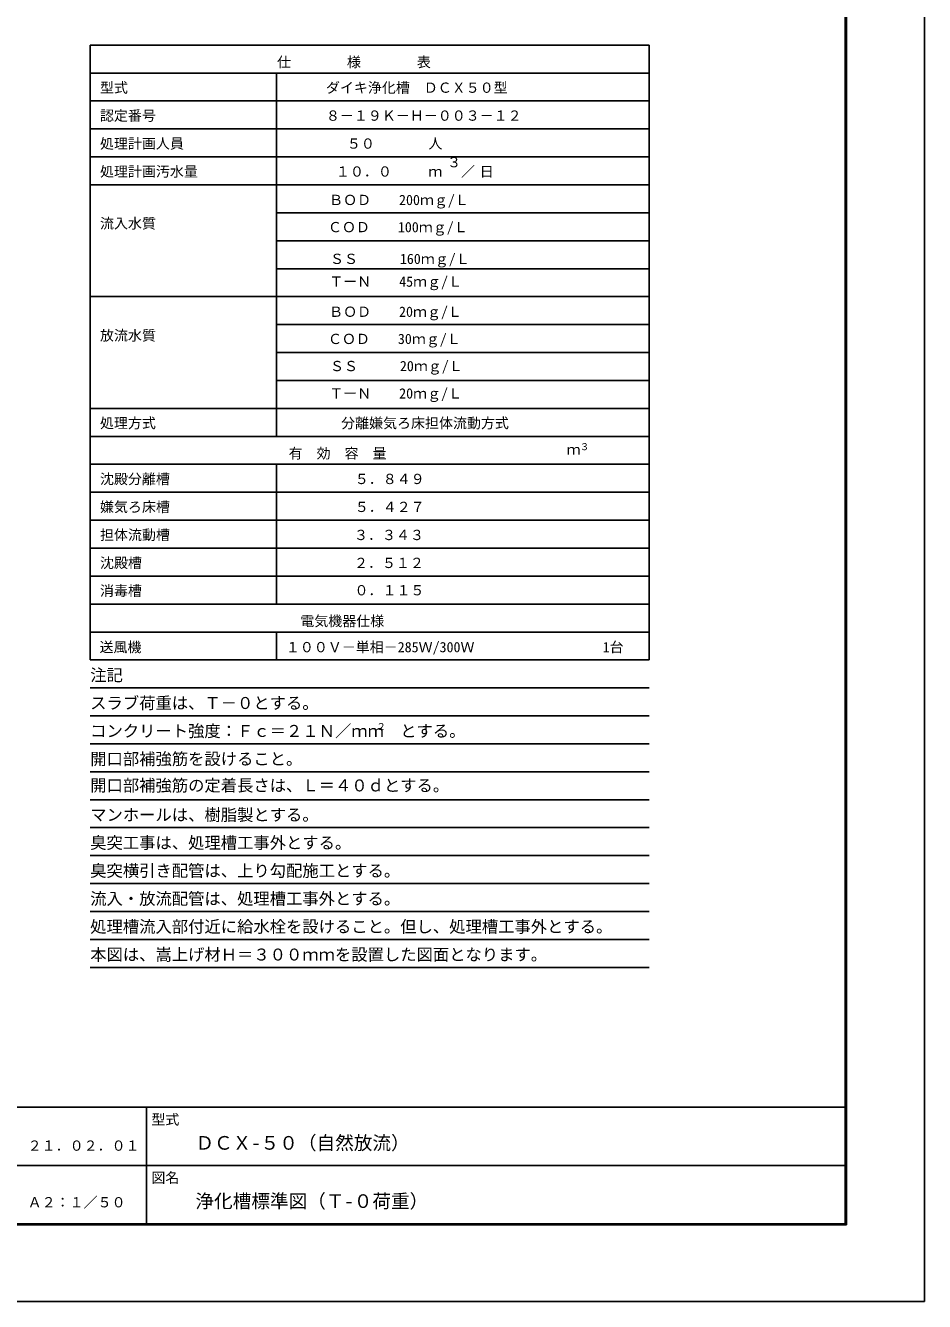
# Model space of a CAD drawing. Units: millimetres, scale not verified. Extents: x -14850 to 14850, y -10500 to 10500.
# Drawn here: x 5202 to 14850, y -10500 to 3196 of the extents above; entities that cross this region are included whole.
import ezdxf
from ezdxf.enums import TextEntityAlignment as Align

# ---------------------------------------------------------------- set-up
doc = ezdxf.new("R2010")
doc.units = ezdxf.units.MM
doc.header["$LTSCALE"] = 50
for name, color, linetype, lineweight in [('0-1_躯体', 3, 'Continuous', 25), ('0-3_水管', 3, 'Continuous', 25), ('0-6_図面枠', 7, 'Continuous', 25), ('0-7_Axis_waku', 7, 'Continuous', 25)]:
    doc.layers.add(name, color=color, linetype=linetype, lineweight=lineweight)
doc.styles.add('ＭＳ ゴシック', font='')
doc.styles.get('ＭＳ ゴシック').set_extended_font_data('MS Gothic')

msp = doc.modelspace()

# ---------------------------------------------------------------- linework, layer by layer
at = {"layer": '0-1_躯体'}
for p, q in [((5895.79, 2985.87), (11895.79, 2985.87)), ((5895.79, -3614.15), (5895.79, 2985.87)), ((11895.79, 2985.87), (11895.79, -3614.15)), ((5895.79, 2685.87), (11895.79, 2685.87)), ((7895.79, 2685.87), (7895.79, -1214.15)), ((5895.79, 2385.87), (11895.79, 2385.87)), ((5895.79, 2085.87), (11895.79, 2085.87)), ((5895.79, 1785.88), (11895.79, 1785.88)), ((5895.79, 1485.87), (11895.79, 1485.87)), ((7895.78, 1185.87), (11895.79, 1185.87)), ((7895.78, 885.87), (11895.79, 885.87)), ((7895.78, 585.86), (11895.79, 585.86)), ((5895.79, 285.86), (11895.79, 285.86)), ((7895.78, -14.14), (11895.79, -14.14)), ((7895.78, -314.15), (11895.79, -314.15)), ((7895.78, -614.15), (11895.79, -614.15)), ((11895.79, -914.15), (5895.79, -914.15)), ((11895.79, -1214.15), (5895.79, -1214.15)), ((5895.79, -1514.15), (11895.79, -1514.15)), ((7895.79, -1514.15), (7895.79, -3014.15)), ((5895.79, -1814.15), (11895.79, -1814.15)), ((5895.79, -2114.15), (11895.79, -2114.15)), ((5895.79, -2414.15), (11895.79, -2414.15)), ((5895.79, -2714.15), (11895.79, -2714.15)), ((5895.79, -3014.15), (11895.79, -3014.15)), ((5895.79, -3314.15), (11895.79, -3314.15)), ((7895.79, -3314.15), (7895.79, -3614.15)), ((5895.79, -3614.15), (11895.79, -3614.15))]:
    msp.add_line(p, q, dxfattribs=at)
at = {"layer": '0-3_水管'}
for p, q in [((11895.79, -3914.15), (5895.79, -3914.15)), ((11895.79, -4214.15), (5895.79, -4214.15)), ((11895.79, -4514.16), (5895.79, -4514.16)), ((11895.79, -4814.16), (5895.79, -4814.16)), ((11895.79, -5114.16), (5895.79, -5114.16)), ((11895.79, -5114.16), (5895.79, -5114.16)), ((11895.79, -5414.16), (5895.79, -5414.16)), ((11895.79, -5714.16), (5895.79, -5714.16)), ((11895.79, -6014.17), (5895.79, -6014.17)), ((11895.79, -6314.17), (5895.79, -6314.17)), ((11895.79, -6614.17), (5895.79, -6614.17)), ((11895.79, -6914.17), (5895.79, -6914.17))]:
    msp.add_line(p, q, dxfattribs=at)
at = {"layer": '0-6_図面枠'}
msp.add_lwpolyline([(-14850, -10500), (14850, -10500), (14850, 10500), (-14850, 10500)], close=True, dxfattribs=at)
at = {"layer": '0-7_Axis_waku'}
for p, q in [((14000, -9665), (14000, 9615)), ((14001, -9666.01), (14001, 9616)), ((14002, -9667.01), (14002, 9617)), ((14003, -9668.01), (14003, 9618)), ((14004, -9669.01), (14004, 9619)), ((14005, -9670.01), (14005, 9620)), ((14006, -9671.01), (14006, 9621)), ((14007, -9672.01), (14007, 9622)), ((14008, -9673.01), (14008, 9623)), ((14009, -9674.01), (14009, 9624)), ((14010, -9675.01), (14010, 9625)), ((14011, -9676.01), (14011, 9626)), ((14012, -9677.01), (14012, 9627)), ((14013, -9678.01), (14013, 9628)), ((14014, -9679.01), (14014, 9629)), ((-12950, -8415), (14000, -8415)), ((6499.99, -9665), (6499.99, -8415)), ((399.99, -9040), (13999.99, -9040)), ((14014, -9679.01), (-12964, -9679.01)), ((14013, -9678.01), (-12963, -9678.01)), ((14012, -9677.01), (-12962, -9677.01)), ((14011, -9676.01), (-12961, -9676.01)), ((14010, -9675.01), (-12960, -9675.01)), ((14009, -9674.01), (-12959, -9674.01)), ((14008, -9673.01), (-12958, -9673.01)), ((14007, -9672.01), (-12957, -9672.01)), ((14006, -9671.01), (-12956, -9671.01)), ((14005, -9670.01), (-12955, -9670.01)), ((14004, -9669.01), (-12954, -9669.01)), ((14003, -9668.01), (-12953, -9668.01)), ((14002, -9667.01), (-12952, -9667.01)), ((14001, -9666.01), (-12951, -9666.01)), ((-12950, -9665), (14000, -9665))]:
    msp.add_line(p, q, dxfattribs=at)

# ---------------------------------------------------------------- texts
at = {"layer": '0-1_躯体', "color": 4, "style": 'ＭＳ ゴシック'}
for s, height, p in [('仕\u3000\u3000\u3000\u3000様\u3000\u3000\u3000\u3000表', 110, (7900.78, 2715.87)), ('型式', 110, (6000.79, 2440.87)), ('ダイキ浄化槽\u3000ＤＣＸ５０型', 110, (8425.78, 2440.87)), ('認定番号', 110, (6000.79, 2140.86)), ('８－１９Ｋ－Ｈ－００３－１２', 110, (8425.78, 2140.86)), ('処理計画人員\u3000', 110, (6000.79, 1840.87)), ('５０', 110, (8650.79, 1840.87)), ('人', 110, (9525.79, 1840.87)), ('３', 110, (9725.79, 1640.88)), ('処理計画汚水量', 110, (6000.79, 1540.87)), ('１０．０', 110, (8533.43, 1540.87)), ('ｍ', 110, (9525.79, 1540.87)), ('／', 110, (9875.79, 1540.87)), ('日', 110, (10075.79, 1540.87)), ('ＢＯＤ\u3000\u3000200ｍｇ/Ｌ', 110, (8460.21, 1235.89)), ('流入水質', 110, (6000.79, 983.92)), ('ＣＯＤ\u3000\u3000100ｍｇ/Ｌ', 110, (8447.79, 943.99)), ('ＳＳ\u3000\u3000\u3000160ｍｇ/Ｌ', 110, (8469.28, 603.17)), ('ＴーＮ\u3000\u300045ｍｇ/Ｌ', 110, (8461.61, 359.06)), ('ＢＯＤ\u3000\u300020ｍｇ/Ｌ', 110, (8460.21, 35.87)), ('放流水質', 110, (6000.79, -218.81)), ('ＣＯＤ\u3000\u300030ｍｇ/Ｌ', 110, (8447.79, -256.02)), ('ＳＳ\u3000\u3000\u300020ｍｇ/Ｌ', 110, (8469.28, -547.16)), ('ＴーＮ\u3000\u300020ｍｇ/Ｌ', 110, (8461.61, -840.95)), ('処理方式\u3000\u3000\u3000', 110, (6000.79, -1159.15)), ('分離嫌気ろ床担体流動方式', 110, (8588.86, -1159.15)), ('有\u3000効\u3000容\u3000量', 110, (8025.79, -1484.15)), ('ｍ', 110, (11009.19, -1442.86)), ('３', 73.31, (11150.78, -1384.16)), ('沈殿分離槽', 110, (6000.79, -1759.15)), ('５．８４９ ', 110, (8735.69, -1759.15)), ('嫌気ろ床槽', 110, (6000.79, -2059.16)), ('５．４２７', 110, (8735.69, -2059.15)), ('担体流動槽', 110, (6000.79, -2359.16)), ('３．３４３', 110, (8727.59, -2360.37)), ('沈殿槽', 110, (6000.79, -2659.16)), ('２．５１２', 110, (8727.59, -2660.36)), ('消毒槽', 110, (6000.79, -2959.15)), ('０．１１５', 110, (8732.19, -2953.59)), ('電気機器仕様', 110, (8150.79, -3284.15)), ('送風機', 110, (5995.79, -3564.15)), ('１００Ｖ－単相－285Ｗ/300Ｗ', 110, (7995.79, -3564.15)), ('1台', 110, (11395.79, -3564.15))]:
    msp.add_text(s, height=height, dxfattribs=at).set_placement(p, align=Align.BOTTOM_LEFT)
at = {"layer": '0-3_水管', "color": 4, "style": 'ＭＳ ゴシック'}
for s, height, p in [('注記', 128.4, (5895.79, -3878.83)), ('スラブ荷重は、Ｔ－０とする。', 128.4, (5895.79, -4178.83)), ('コンクリート強度：Ｆｃ＝２１Ｎ／ｍｍ\u3000とする。', 128.4, (5895.79, -4478.83)), ('２', 73.31, (8967.83, -4388.62)), ('開口部補強筋を設けること。', 128.4, (5895.79, -4778.83)), ('開口部補強筋の定着長さは、Ｌ＝４０ｄとする。', 128.4, (5895.79, -5063.48)), ('マンホールは、樹脂製とする。', 128.4, (5895.79, -5378.84)), ('臭突工事は、処理槽工事外とする。', 128.4, (5895.79, -5678.84)), ('臭突横引き配管は、上り勾配施工とする。', 128.4, (5895.79, -5978.84)), ('流入・放流配管は、処理槽工事外とする。', 128.4, (5895.79, -6278.84)), ('処理槽流入部付近に給水栓を設けること。但し、処理槽工事外とする。', 128.4, (5895.79, -6578.85)), ('本図は、嵩上げ材Ｈ＝３００ｍｍを設置した図面となります。', 128.4, (5895.79, -6878.85))]:
    msp.add_text(s, height=height, dxfattribs=at).set_placement(p, align=Align.BOTTOM_LEFT)
at = {"layer": '0-7_Axis_waku', "style": 'ＭＳ ゴシック'}
for s, height, p in [('型式', 110, (6552.45, -8633.97)), ('ＤＣＸ-５０（自然放流）', 146.6, (7024.99, -8915)), ('２１．０２．０１', 110, (5224.99, -8915)), ('図名', 110, (6552.45, -9258.97)), ('Ａ２：１／５０', 110, (5224.99, -9522.9)), ('浄化槽標準図（Ｔ-０荷重）', 146.6, (7024.99, -9540))]:
    msp.add_text(s, height=height, dxfattribs=at).set_placement(p, align=Align.BOTTOM_LEFT)

doc.saveas('drawing.dxf')
